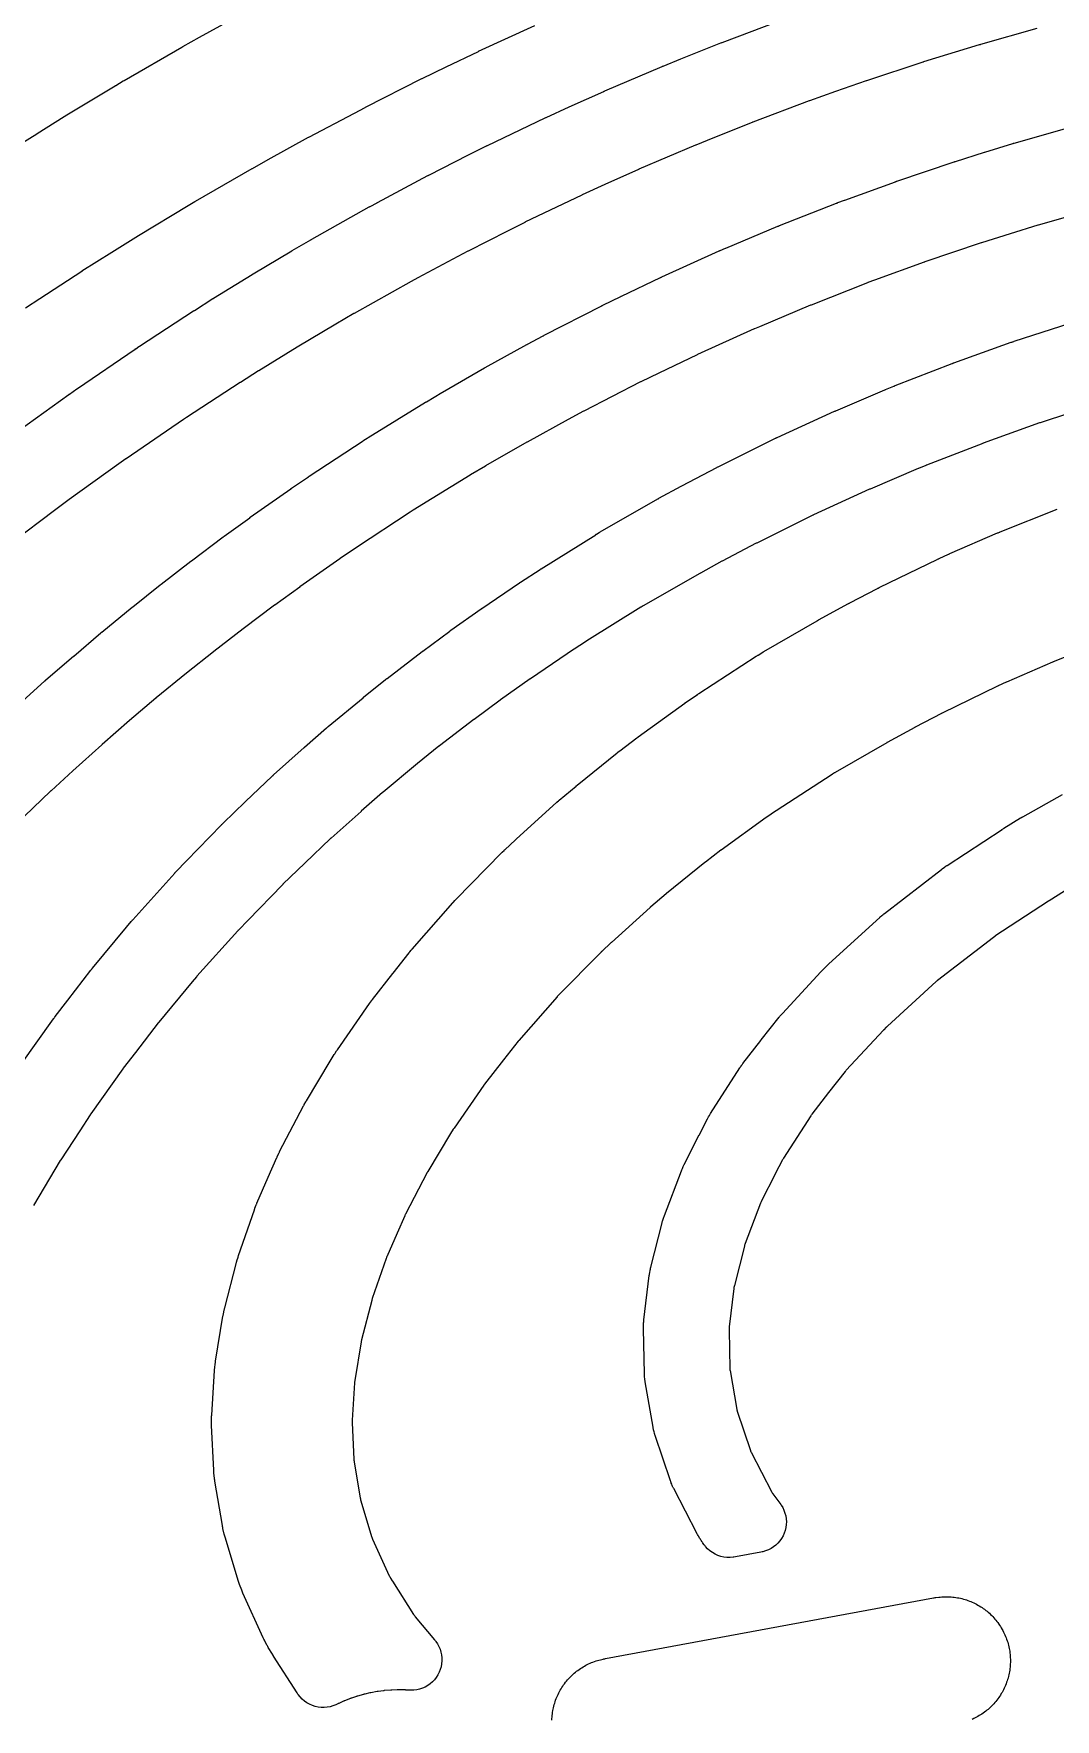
# Model space of a CAD drawing. Header units: metres. Extents: x -22 to 22, y 1.9 to 79.7.
# Drawn here: x -0.7 to 2.65, y 48.38 to 53.91 of the extents above; entities that cross this region are included whole.
import ezdxf

# ---------------------------------------------------------------- set-up
doc = ezdxf.new("R2010")
doc.units = ezdxf.units.M

msp = doc.modelspace()

# ---------------------------------------------------------------- linework, layer by layer
at = {"layer": 'MARKING'}
for points in [[(-0.7849, 53.5161), (-0.6854, 53.5791), (-0.6852, 53.5792), (-0.6841, 53.5799), (-0.6838, 53.5801), (-0.5951, 53.6354), (-0.5946, 53.6357), (-0.5923, 53.6371), (-0.5917, 53.6375), (-0.428, 53.7364), (-0.4278, 53.7365), (-0.4269, 53.737), (-0.4267, 53.7372), (-0.402, 53.7519), (-0.4015, 53.7522), (-0.3995, 53.7534), (-0.3988, 53.7537), (-0.2104, 53.8628), (-0.2098, 53.8631), (-0.2074, 53.8645), (-0.2066, 53.8649), (-0.1528, 53.895), (-0.1524, 53.8952), (-0.0174, 53.9698)], [(-0.7438, 52.6065), (-0.5801, 52.7245), (-0.5797, 52.7248), (-0.5787, 52.7255), (-0.5781, 52.7259), (-0.5537, 52.7431), (-0.5533, 52.7434), (-0.5525, 52.744), (-0.5519, 52.7443), (-0.3633, 52.8736), (-0.3629, 52.8739), (-0.362, 52.8745), (-0.3614, 52.8749), (-0.3506, 52.8821), (-0.3502, 52.8824), (-0.3493, 52.883), (-0.3487, 52.8834), (-0.1715, 52.9988), (-0.171, 52.9991), (-0.17, 52.9998), (-0.1693, 53.0003), (-0.1082, 53.0389), (-0.1078, 53.0391), (-0.107, 53.0396), (-0.1065, 53.0399), (0.0204, 53.1183), (0.021, 53.1186), (0.0222, 53.1193), (0.023, 53.1198), (0.1501, 53.1955), (0.1504, 53.1957), (0.1511, 53.1961), (0.1515, 53.1964), (0.2125, 53.232), (0.213, 53.2323), (0.2143, 53.233), (0.2151, 53.2335), (0.4036, 53.3394), (0.4041, 53.3398), (0.4054, 53.3404), (0.4062, 53.3409), (0.4288, 53.3531), (0.429, 53.3533), (0.4296, 53.3536), (0.43, 53.3538), (0.5954, 53.4418), (0.5961, 53.4422), (0.5976, 53.443), (0.5986, 53.4435), (0.7283, 53.5095), (0.7289, 53.5097), (0.7876, 53.5392), (0.7883, 53.5395), (0.7897, 53.5402), (0.7907, 53.5406), (0.9789, 53.6308), (0.9796, 53.6311), (0.9812, 53.6318), (0.9822, 53.6323), (1.058, 53.6668), (1.0584, 53.667), (1.1711, 53.7178), (1.1716, 53.718), (1.172, 53.7182), (1.1725, 53.7184), (1.1737, 53.7189), (1.1741, 53.7191), (1.1746, 53.7193), (1.1751, 53.7195), (1.3627, 53.7995), (1.3634, 53.7999), (1.365, 53.8005), (1.366, 53.8009), (1.4232, 53.824), (1.4235, 53.8241), (1.5547, 53.8768), (1.5552, 53.877), (1.5557, 53.8771), (1.5562, 53.8773), (1.5575, 53.8778), (1.5579, 53.878), (1.5584, 53.8782), (1.5589, 53.8784), (1.7466, 53.9491)], [(2.5891, 53.9233), (2.4043, 53.8709), (2.4033, 53.8706), (2.4009, 53.8698), (2.218, 53.8141), (2.2175, 53.8139), (2.2169, 53.8138), (2.2164, 53.8136), (2.0317, 53.7528), (2.0312, 53.7526), (2.0307, 53.7525), (2.0302, 53.7523), (1.9302, 53.7171), (1.8454, 53.6871), (1.8449, 53.6869), (1.8444, 53.6867), (1.844, 53.6866), (1.659, 53.6169), (1.6585, 53.6167), (1.658, 53.6165), (1.6575, 53.6163), (1.5284, 53.5646), (1.4729, 53.5421), (1.472, 53.5418), (1.2862, 53.4625), (1.2857, 53.4623), (1.2853, 53.4621), (1.2848, 53.4619), (1.1746, 53.4123), (1.1002, 53.3784), (1.0993, 53.378), (0.9133, 53.2889), (0.9125, 53.2885), (0.8559, 53.2602), (0.7273, 53.1948), (0.7264, 53.1944), (0.5626, 53.1072), (0.5411, 53.0955), (0.5404, 53.0951), (0.3539, 52.9903), (0.3532, 52.9899), (0.294, 52.9553), (0.1677, 52.8801), (0.1671, 52.8797), (0.0415, 52.8022), (0.0411, 52.802), (-0.0184, 52.7644), (-0.019, 52.764), (-0.1948, 52.6495), (-0.1953, 52.6491), (-0.2048, 52.6428), (-0.2053, 52.6425), (-0.3926, 52.5141), (-0.3931, 52.5138), (-0.4161, 52.4976), (-0.4166, 52.4972), (-0.5787, 52.3803), (-0.6269, 52.3448), (-0.6274, 52.3444), (-0.7654, 52.2398)], [(0.945, 53.9326), (0.7605, 53.8481), (0.7596, 53.8476), (0.6539, 53.7967), (0.5755, 53.7588), (0.5747, 53.7584), (0.3898, 53.6648), (0.3891, 53.6644), (0.3536, 53.6458), (0.2047, 53.5669), (0.2039, 53.5665), (0.0717, 53.4935), (0.0197, 53.4644), (0.019, 53.464), (-0.1667, 53.3566), (-0.1673, 53.3563), (-0.19, 53.3427), (-0.3519, 53.2449), (-0.3526, 53.2445), (-0.4392, 53.1905), (-0.5372, 53.1285), (-0.5377, 53.1282), (-0.6755, 53.0384), (-0.7225, 53.0073)], [(-0.7563, 51.6982), (-0.6589, 51.7863), (-0.6584, 51.7867), (-0.658, 51.787), (-0.6576, 51.7874), (-0.6565, 51.7884), (-0.6561, 51.7887), (-0.6557, 51.7891), (-0.6553, 51.7895), (-0.5649, 51.8676), (-0.5644, 51.8681), (-0.4756, 51.9438), (-0.4752, 51.9441), (-0.4748, 51.9444), (-0.4743, 51.9448), (-0.4733, 51.9457), (-0.4729, 51.946), (-0.4725, 51.9463), (-0.4721, 51.9467), (-0.3726, 52.0279), (-0.3723, 52.0282), (-0.3716, 52.0287), (-0.3712, 52.029), (-0.2813, 52.1011), (-0.2806, 52.1016), (-0.2792, 52.1027), (-0.2783, 52.1034), (-0.1803, 52.1789), (-0.18, 52.1791), (-0.1792, 52.1797), (-0.1787, 52.1801), (-0.0744, 52.2586), (-0.0738, 52.259), (-0.0725, 52.26), (-0.0716, 52.2606), (0.012, 52.3211), (0.0124, 52.3215), (0.0134, 52.3221), (0.014, 52.3226), (0.1465, 52.4159), (0.1471, 52.4163), (0.1483, 52.4172), (0.1491, 52.4177), (0.2044, 52.4553), (0.2049, 52.4557), (0.206, 52.4564), (0.2067, 52.4569), (0.3833, 52.5732), (0.3838, 52.5735), (0.385, 52.5742), (0.3857, 52.5747), (0.397, 52.5819), (0.3975, 52.5822), (0.3986, 52.5829), (0.3994, 52.5834), (0.5878, 52.6996), (0.5884, 52.7), (0.5897, 52.7008), (0.5905, 52.7013), (0.6413, 52.7314), (0.6418, 52.7317), (0.6428, 52.7323), (0.6434, 52.7327), (0.7804, 52.8116), (0.7811, 52.812), (0.7826, 52.8128), (0.7835, 52.8133), (0.9197, 52.8884), (0.9201, 52.8886), (0.921, 52.8891), (0.9215, 52.8894), (0.9732, 52.9171), (0.9739, 52.9175), (0.9753, 52.9183), (0.9763, 52.9188), (1.1646, 53.0154), (1.1653, 53.0158), (1.1668, 53.0166), (1.1679, 53.0171), (1.2277, 53.0463), (1.228, 53.0465), (1.2288, 53.0469), (1.2292, 53.0471), (1.3573, 53.1083), (1.3578, 53.1085), (1.3583, 53.1088), (1.3588, 53.109), (1.3601, 53.1096), (1.3605, 53.1098), (1.361, 53.11), (1.3615, 53.1102), (1.5491, 53.195), (1.5498, 53.1953), (1.5514, 53.196), (1.5525, 53.1964), (1.5698, 53.2039), (1.5705, 53.2042), (1.7416, 53.2761), (1.7422, 53.2763), (1.7427, 53.2765), (1.7432, 53.2767), (1.7446, 53.2773), (1.7451, 53.2775), (1.7457, 53.2777), (1.7462, 53.2779), (1.9338, 53.3517), (1.9343, 53.3519), (1.9348, 53.3521), (1.9353, 53.3523), (1.9365, 53.3527), (1.937, 53.3529), (1.9374, 53.3531), (1.9379, 53.3533), (1.9597, 53.3613), (1.9602, 53.3615), (2.1262, 53.4219), (2.1267, 53.4221), (2.1273, 53.4223), (2.1278, 53.4225), (2.1292, 53.423), (2.1298, 53.4232), (2.1303, 53.4234), (2.1309, 53.4236), (2.3184, 53.487), (2.3189, 53.4872), (2.3194, 53.4873), (2.32, 53.4875), (2.3213, 53.488), (2.3219, 53.4881), (2.3224, 53.4883), (2.3229, 53.4885), (2.4183, 53.5184), (2.4186, 53.5185), (2.5109, 53.5471), (2.5114, 53.5473), (2.512, 53.5474), (2.5125, 53.5476), (2.5139, 53.548), (2.5144, 53.5481), (2.5149, 53.5483), (2.5154, 53.5484), (2.7029, 53.6021)], [(2.7783, 53.3324), (2.5939, 53.2797), (2.5934, 53.2795), (2.5928, 53.2793), (2.5923, 53.2792), (2.5025, 53.2513), (2.4082, 53.2218), (2.4077, 53.2216), (2.4071, 53.2214), (2.4066, 53.2213), (2.2221, 53.1589), (2.2215, 53.1587), (2.221, 53.1585), (2.2205, 53.1583), (2.0574, 53.0989), (2.0364, 53.0912), (2.0359, 53.091), (2.0354, 53.0908), (2.035, 53.0906), (1.8502, 53.0179), (1.8497, 53.0177), (1.8491, 53.0175), (1.8486, 53.0173), (1.6809, 52.9469), (1.6647, 52.9399), (1.6638, 52.9395), (1.4781, 52.8557), (1.4777, 52.8555), (1.4772, 52.8552), (1.4767, 52.855), (1.3513, 52.7951), (1.2928, 52.7665), (1.2919, 52.766), (1.106, 52.6706), (1.1051, 52.6702), (1.055, 52.6433), (1.0546, 52.643), (0.9205, 52.5691), (0.9197, 52.5687), (0.7844, 52.4907), (0.7839, 52.4904), (0.735, 52.4614), (0.7343, 52.461), (0.5477, 52.3459), (0.5471, 52.3455), (0.5375, 52.3394), (0.5369, 52.339), (0.3621, 52.2239), (0.3615, 52.2235), (0.308, 52.1872), (0.3073, 52.1867), (0.1764, 52.0945), (0.1759, 52.0941), (0.0942, 52.035), (0.0935, 52.0344), (-0.0094, 51.9571), (-0.0098, 51.9568), (-0.1058, 51.8829), (-0.1066, 51.8823), (-0.1949, 51.8115), (-0.2938, 51.7307), (-0.2942, 51.7304), (-0.2946, 51.7301), (-0.295, 51.7297), (-0.3811, 51.6564), (-0.471, 51.5787), (-0.4714, 51.5783), (-0.4718, 51.5779), (-0.4722, 51.5776), (-0.5674, 51.4915), (-0.6385, 51.4266), (-0.6389, 51.4262), (-0.6394, 51.4258), (-0.6398, 51.4254), (-0.754, 51.3162)], [(-0.7383, 50.5276), (-0.6302, 50.6799), (-0.6296, 50.6807), (-0.6291, 50.6814), (-0.6285, 50.6822), (-0.627, 50.6843), (-0.6264, 50.6851), (-0.6258, 50.6859), (-0.6252, 50.6866), (-0.5838, 50.7404), (-0.5079, 50.839), (-0.5074, 50.8397), (-0.5068, 50.8404), (-0.5062, 50.8412), (-0.5047, 50.8431), (-0.5041, 50.8438), (-0.5035, 50.8445), (-0.5029, 50.8452), (-0.3915, 50.9794), (-0.3914, 50.9795), (-0.376, 50.998), (-0.3754, 50.9987), (-0.3748, 50.9994), (-0.3742, 51.0001), (-0.3726, 51.0019), (-0.372, 51.0026), (-0.3714, 51.0033), (-0.3708, 51.004), (-0.2337, 51.1567), (-0.2332, 51.1573), (-0.2326, 51.158), (-0.232, 51.1586), (-0.2305, 51.1602), (-0.23, 51.1608), (-0.2294, 51.1614), (-0.2288, 51.162), (-0.1959, 51.1963), (-0.1955, 51.1967), (-0.0802, 51.3155), (-0.0797, 51.3161), (-0.0791, 51.3167), (-0.0785, 51.3172), (-0.077, 51.3187), (-0.0765, 51.3193), (-0.0759, 51.3198), (-0.0753, 51.3204), (-0.003, 51.3903), (-0.0027, 51.3905), (-0.0022, 51.391), (-0.0019, 51.3913), (0.0853, 51.4742), (0.0858, 51.4748), (0.0864, 51.4753), (0.087, 51.4758), (0.0884, 51.4771), (0.089, 51.4777), (0.0895, 51.4782), (0.0901, 51.4787), (0.19, 51.568), (0.1903, 51.5683), (0.191, 51.5689), (0.1914, 51.5693), (0.2639, 51.6329), (0.2645, 51.6333), (0.265, 51.6338), (0.2655, 51.6343), (0.2669, 51.6355), (0.2675, 51.6359), (0.268, 51.6364), (0.2686, 51.6368), (0.3831, 51.7316), (0.3835, 51.7319), (0.3844, 51.7327), (0.3849, 51.7331), (0.4571, 51.7914), (0.4577, 51.7918), (0.4582, 51.7922), (0.4587, 51.7926), (0.46, 51.7936), (0.4605, 51.794), (0.4611, 51.7944), (0.4616, 51.7948), (0.5764, 51.8826), (0.5769, 51.883), (0.5779, 51.8838), (0.5786, 51.8843), (0.6668, 51.9497), (0.6673, 51.95), (0.6677, 51.9504), (0.6682, 51.9507), (0.6695, 51.9516), (0.6699, 51.952), (0.6704, 51.9523), (0.6709, 51.9527), (0.7697, 52.0224), (0.7703, 52.0227), (0.7715, 52.0236), (0.7723, 52.0242), (0.8951, 52.1077), (0.8955, 52.108), (0.896, 52.1083), (0.8964, 52.1086), (0.8976, 52.1094), (0.898, 52.1097), (0.8984, 52.11), (0.8989, 52.1103), (0.9632, 52.152), (0.9638, 52.1525), (0.9652, 52.1533), (0.9661, 52.1539), (1.1448, 52.2655), (1.1454, 52.2659), (1.1469, 52.2668), (1.1478, 52.2673), (1.1567, 52.2726), (1.1573, 52.273), (1.1587, 52.2739), (1.1597, 52.2744), (1.348, 52.3825), (1.3485, 52.3828), (1.349, 52.383), (1.3494, 52.3833), (1.3506, 52.3839), (1.3511, 52.3842), (1.3515, 52.3845), (1.352, 52.3847), (1.4246, 52.4244), (1.4252, 52.4247), (1.4265, 52.4254), (1.4273, 52.4258), (1.5416, 52.486), (1.5421, 52.4862), (1.5426, 52.4865), (1.5431, 52.4867), (1.5444, 52.4874), (1.5449, 52.4876), (1.5454, 52.4879), (1.5459, 52.4881), (1.7336, 52.5815), (1.7341, 52.5817), (1.7345, 52.582), (1.735, 52.5822), (1.7358, 52.5826), (1.7366, 52.583), (1.7372, 52.5833), (1.7381, 52.5837), (1.7389, 52.584), (1.7394, 52.5843), (1.9269, 52.6697), (1.9275, 52.6699), (1.928, 52.6702), (1.9286, 52.6704), (1.93, 52.6711), (1.9306, 52.6713), (1.9311, 52.6716), (1.9317, 52.6718), (2.0914, 52.7399), (2.0918, 52.7401), (2.0927, 52.7405), (2.0933, 52.7407), (2.1206, 52.752), (2.1211, 52.7522), (2.1216, 52.7524), (2.1221, 52.7526), (2.1235, 52.7532), (2.124, 52.7534), (2.1245, 52.7536), (2.125, 52.7538), (2.3125, 52.8265), (2.3131, 52.8267), (2.3137, 52.8269), (2.3143, 52.8272), (2.3158, 52.8277), (2.3164, 52.828), (2.317, 52.8282), (2.3176, 52.8284), (2.505, 52.8957), (2.5056, 52.8959), (2.5061, 52.8961), (2.5067, 52.8962), (2.5081, 52.8967), (2.5087, 52.8969), (2.5092, 52.8971), (2.5098, 52.8973), (2.5141, 52.8988), (2.5144, 52.8989), (2.5151, 52.8991), (2.5155, 52.8992), (2.6981, 52.9585)], [(2.7829, 52.6916), (2.603, 52.6332), (2.5997, 52.6321), (2.5991, 52.6319), (2.5986, 52.6318), (2.5981, 52.6316), (2.4139, 52.5655), (2.4133, 52.5652), (2.4127, 52.565), (2.4121, 52.5648), (2.2278, 52.4933), (2.2272, 52.4931), (2.2267, 52.4929), (2.2262, 52.4927), (2.2014, 52.4824), (2.2009, 52.4822), (2.0431, 52.4149), (2.0425, 52.4147), (2.042, 52.4144), (2.0414, 52.4142), (1.8582, 52.3307), (1.8575, 52.3304), (1.8567, 52.33), (1.8559, 52.3296), (1.672, 52.2382), (1.6715, 52.2379), (1.671, 52.2376), (1.6705, 52.2374), (1.5591, 52.1788), (1.5584, 52.1784), (1.4875, 52.1397), (1.4871, 52.1394), (1.4866, 52.1392), (1.4861, 52.1389), (1.3008, 52.0326), (1.3, 52.0321), (1.2933, 52.0281), (1.2926, 52.0276), (1.1161, 51.9175), (1.1153, 51.917), (1.0527, 51.8763), (1.0523, 51.876), (1.0519, 51.8757), (1.0514, 51.8754), (0.9314, 51.7937), (0.9307, 51.7933), (0.8337, 51.7248), (0.8332, 51.7245), (0.8327, 51.7241), (0.8322, 51.7238), (0.7466, 51.6603), (0.7461, 51.6599), (0.6331, 51.5735), (0.6326, 51.5731), (0.632, 51.5727), (0.6315, 51.5723), (0.5618, 51.516), (0.5613, 51.5157), (0.4486, 51.4224), (0.4481, 51.4219), (0.4475, 51.4215), (0.447, 51.421), (0.3768, 51.3595), (0.3765, 51.3592), (0.2784, 51.2714), (0.2778, 51.2709), (0.2773, 51.2704), (0.2767, 51.2699), (0.192, 51.1893), (0.1208, 51.1206), (0.1203, 51.12), (0.1197, 51.1195), (0.1191, 51.1189), (0.0065, 51.0029), (-0.0252, 50.9698), (-0.0258, 50.9692), (-0.0264, 50.9686), (-0.0269, 50.9679), (-0.1607, 50.8189), (-0.1613, 50.8182), (-0.1619, 50.8175), (-0.1625, 50.8168), (-0.176, 50.8007), (-0.2858, 50.6684), (-0.2864, 50.6676), (-0.287, 50.6669), (-0.2876, 50.6662), (-0.3618, 50.5697), (-0.4018, 50.5179), (-0.4023, 50.5171), (-0.4029, 50.5163), (-0.4035, 50.5155), (-0.5083, 50.3679), (-0.5089, 50.3671), (-0.5095, 50.3662), (-0.5101, 50.3653), (-0.5442, 50.3127), (-0.5445, 50.3123), (-0.6065, 50.2176), (-0.607, 50.2168), (-0.6076, 50.2159), (-0.6082, 50.215), (-0.6955, 50.0685)], [(2.8238, 51.921), (2.6425, 51.8485), (2.6419, 51.8482), (2.6412, 51.8479), (2.6406, 51.8477), (2.49, 51.7825), (2.4892, 51.7821), (2.4628, 51.7702), (2.4622, 51.7699), (2.4616, 51.7696), (2.461, 51.7693), (2.279, 51.6808), (2.2785, 51.6805), (2.2779, 51.6802), (2.2773, 51.6799), (2.191, 51.6352), (2.1905, 51.6349), (2.19, 51.6346), (2.1895, 51.6344), (2.0996, 51.5851), (2.099, 51.5848), (2.0985, 51.5845), (2.098, 51.5842), (1.929, 51.4861), (1.9284, 51.4858), (1.9279, 51.4855), (1.9273, 51.4851), (1.9203, 51.4808), (1.9198, 51.4805), (1.9193, 51.4802), (1.9189, 51.4799), (1.7354, 51.3609), (1.7349, 51.3607), (1.7345, 51.3604), (1.734, 51.3601), (1.7054, 51.3406), (1.7048, 51.3402), (1.7042, 51.3398), (1.7035, 51.3393), (1.5559, 51.2323), (1.5551, 51.2317), (1.5041, 51.1932), (1.5034, 51.1927), (1.5027, 51.1921), (1.502, 51.1916), (1.3763, 51.0896), (1.3756, 51.0891), (1.3249, 51.0465), (1.3241, 51.0459), (1.3234, 51.0452), (1.3227, 51.0446), (1.1964, 50.93), (1.1959, 50.9295), (1.1648, 50.9005), (1.164, 50.8998), (1.1633, 50.899), (1.1625, 50.8983), (1.0212, 50.7546), (1.0202, 50.7535), (1.0192, 50.7525), (1.0183, 50.7514), (0.8935, 50.609), (0.8927, 50.608), (0.8919, 50.6071), (0.8911, 50.6061), (0.8434, 50.5457), (0.7809, 50.4653), (0.7801, 50.4642), (0.7793, 50.4631), (0.7785, 50.462), (0.681, 50.3217), (0.6802, 50.3205), (0.6793, 50.3192), (0.6785, 50.3179), (0.6697, 50.3034), (0.5952, 50.1799), (0.5944, 50.1786), (0.5937, 50.1772), (0.5929, 50.1758), (0.5217, 50.0392), (0.5209, 50.0376), (0.5202, 50.036), (0.5194, 50.0344), (0.4947, 49.9774), (0.4611, 49.9001), (0.4604, 49.8983), (0.4597, 49.8966), (0.459, 49.8948), (0.4132, 49.7628), (0.4126, 49.7608), (0.412, 49.7589), (0.4115, 49.7569), (0.3781, 49.6275), (0.3776, 49.6253), (0.3771, 49.6231), (0.3767, 49.6209), (0.356, 49.4948), (0.3557, 49.4923), (0.3554, 49.4898), (0.3552, 49.4874), (0.3474, 49.3645), (0.3473, 49.3618), (0.3473, 49.3591), (0.3474, 49.3563), (0.353, 49.2365), (0.3532, 49.2335), (0.3535, 49.2306), (0.3539, 49.2276), (0.3736, 49.1101), (0.3743, 49.107), (0.375, 49.1039), (0.3758, 49.1008), (0.4111, 48.9841), (0.4122, 48.981), (0.4133, 48.9779), (0.4146, 48.9748), (0.4691, 48.855), (0.4704, 48.8523), (0.4718, 48.8497), (0.4732, 48.8472), (0.4785, 48.8384), (0.4788, 48.8379), (0.4791, 48.8374), (0.4795, 48.8369), (0.5488, 48.7285), (0.5505, 48.7259), (0.5523, 48.7234), (0.5542, 48.721), (0.6169, 48.6454), (0.6199, 48.6416), (0.6212, 48.6399), (0.6267, 48.6318), (0.6313, 48.6233), (0.6351, 48.6144), (0.638, 48.6051), (0.64, 48.5956), (0.6411, 48.586), (0.6412, 48.5762), (0.6404, 48.5666), (0.6386, 48.557), (0.636, 48.5477), (0.6324, 48.5387), (0.628, 48.53), (0.6228, 48.5218), (0.6167, 48.5142), (0.61, 48.5072), (0.6027, 48.5009), (0.5947, 48.4953), (0.5863, 48.4905), (0.5774, 48.4866), (0.5682, 48.4835), (0.5587, 48.4814), (0.5491, 48.4801), (0.5394, 48.4798), (0.5372, 48.4799), (0.5324, 48.4801), (0.5228, 48.4807), (0.5216, 48.4808), (0.5204, 48.4809), (0.5192, 48.4809), (0.4983, 48.4813), (0.4971, 48.4813), (0.4959, 48.4813), (0.4946, 48.4812), (0.4777, 48.4807), (0.4765, 48.4807), (0.4753, 48.4806), (0.474, 48.4805), (0.4533, 48.4789), (0.452, 48.4787), (0.4508, 48.4786), (0.4496, 48.4785), (0.4328, 48.4763), (0.4316, 48.4761), (0.4304, 48.4759), (0.4292, 48.4757), (0.4087, 48.472), (0.4074, 48.4718), (0.4062, 48.4716), (0.405, 48.4713), (0.3886, 48.4675), (0.3874, 48.4672), (0.3862, 48.4669), (0.385, 48.4666), (0.3649, 48.4609), (0.3637, 48.4605), (0.3626, 48.4602), (0.3614, 48.4598), (0.3454, 48.4544), (0.3442, 48.454), (0.3431, 48.4536), (0.3419, 48.4531), (0.3225, 48.4455), (0.3214, 48.445), (0.3202, 48.4446), (0.3191, 48.4441), (0.3037, 48.4371), (0.3026, 48.4366), (0.3015, 48.4361), (0.3004, 48.4355), (0.3003, 48.4355), (0.2959, 48.4334), (0.2937, 48.4324), (0.2846, 48.4288), (0.2751, 48.4261), (0.2654, 48.4244), (0.2556, 48.4236), (0.2458, 48.4238), (0.236, 48.4249), (0.2264, 48.427), (0.2171, 48.4301), (0.2081, 48.434), (0.1995, 48.4388), (0.1915, 48.4444), (0.184, 48.4508), (0.1772, 48.4579), (0.1711, 48.4656), (0.1697, 48.4675), (0.167, 48.4716), (0.0904, 48.5915), (0.09, 48.592), (0.0897, 48.5925), (0.0894, 48.593), (0.0874, 48.5962), (0.0871, 48.5967), (0.0868, 48.5973), (0.0865, 48.5978), (0.0727, 48.6205), (0.0712, 48.623), (0.0698, 48.6256), (0.0684, 48.6282), (0.0599, 48.6443), (0.0585, 48.6469), (0.0572, 48.6496), (0.056, 48.6522), (-0.0105, 48.7984), (-0.0118, 48.8014), (-0.0131, 48.8045), (-0.0143, 48.8076), (-0.0216, 48.8269), (-0.0227, 48.83), (-0.0237, 48.8331), (-0.0248, 48.8363), (-0.0687, 48.9817), (-0.0696, 48.9847), (-0.0704, 48.9878), (-0.0712, 48.9909), (-0.0757, 49.0101), (-0.0764, 49.0132), (-0.077, 49.0164), (-0.0776, 49.0195), (-0.102, 49.1651), (-0.1025, 49.168), (-0.1029, 49.171), (-0.1032, 49.174), (-0.1052, 49.1923), (-0.1055, 49.1953), (-0.1057, 49.1983), (-0.1059, 49.2012), (-0.1127, 49.3474), (-0.1128, 49.3501), (-0.1129, 49.3529), (-0.1129, 49.3556), (-0.1127, 49.3726), (-0.1127, 49.3753), (-0.1126, 49.3781), (-0.1125, 49.3808), (-0.1032, 49.5277), (-0.103, 49.5302), (-0.1028, 49.5327), (-0.1026, 49.5351), (-0.1008, 49.5505), (-0.1005, 49.5529), (-0.1002, 49.5554), (-0.0998, 49.5579), (-0.0756, 49.7056), (-0.0752, 49.7078), (-0.0748, 49.71), (-0.0743, 49.7122), (-0.0715, 49.7259), (-0.071, 49.7281), (-0.0705, 49.7303), (-0.0699, 49.7325), (-0.0316, 49.8809), (-0.0311, 49.8829), (-0.0305, 49.8849), (-0.03, 49.8868), (-0.0263, 49.8989), (-0.0257, 49.9008), (-0.0251, 49.9028), (-0.0244, 49.9047), (0.0273, 50.0538), (0.028, 50.0556), (0.0286, 50.0574), (0.0293, 50.0592), (0.0336, 50.0702), (0.0343, 50.0719), (0.035, 50.0737), (0.0357, 50.0754), (0.0727, 50.1604), (0.1007, 50.225), (0.1014, 50.2266), (0.1022, 50.2282), (0.1029, 50.2298), (0.1076, 50.2397), (0.1084, 50.2413), (0.1092, 50.2429), (0.11, 50.2445), (0.1883, 50.3948), (0.189, 50.3961), (0.1898, 50.3975), (0.1905, 50.3989), (0.1953, 50.4073), (0.196, 50.4087), (0.1968, 50.41), (0.1976, 50.4114), (0.2757, 50.5408), (0.2759, 50.5411), (0.289, 50.5627), (0.2898, 50.5641), (0.2907, 50.5653), (0.2915, 50.5666), (0.2966, 50.5746), (0.2975, 50.5758), (0.2983, 50.5771), (0.2992, 50.5784), (0.4042, 50.7296), (0.405, 50.7307), (0.4058, 50.7318), (0.4066, 50.7328), (0.4115, 50.7396), (0.4123, 50.7407), (0.4131, 50.7417), (0.414, 50.7428), (0.4802, 50.8279), (0.4804, 50.8282), (0.4812, 50.8292), (0.4815, 50.8296), (0.5338, 50.8958), (0.5346, 50.8968), (0.5353, 50.8978), (0.5362, 50.8987), (0.5412, 50.9048), (0.542, 50.9058), (0.5428, 50.9067), (0.5436, 50.9077), (0.6767, 51.0597), (0.6775, 51.0605), (0.6783, 51.0614), (0.6791, 51.0622), (0.6836, 51.0672), (0.6846, 51.0683), (0.6856, 51.0693), (0.6866, 51.0703), (0.6866, 51.0704), (0.6871, 51.0709), (0.838, 51.2243), (0.8387, 51.2251), (0.8395, 51.2258), (0.8402, 51.2265), (0.8449, 51.2311), (0.8457, 51.2318), (0.8465, 51.2326), (0.8472, 51.2333), (0.8827, 51.2664), (0.8831, 51.2668), (0.885, 51.2686), (0.8856, 51.2691), (1.0168, 51.3882), (1.0175, 51.3889), (1.0183, 51.3895), (1.019, 51.3901), (1.0235, 51.3941), (1.0242, 51.3947), (1.025, 51.3953), (1.0257, 51.396), (1.0808, 51.4422), (1.0814, 51.4427), (1.0837, 51.4447), (1.0845, 51.4452), (1.2154, 51.5514), (1.2161, 51.552), (1.2167, 51.5525), (1.2174, 51.553), (1.2217, 51.5564), (1.2224, 51.5569), (1.223, 51.5574), (1.2237, 51.5579), (1.2791, 51.5997), (1.2798, 51.6003), (1.2826, 51.6023), (1.2835, 51.603), (1.4364, 51.7139), (1.4371, 51.7143), (1.4377, 51.7147), (1.4383, 51.7152), (1.4422, 51.7179), (1.4429, 51.7184), (1.4435, 51.7188), (1.4441, 51.7192), (1.4777, 51.742), (1.4781, 51.7423), (1.4786, 51.7426), (1.479, 51.7429), (1.4818, 51.7447), (1.4822, 51.745), (1.4827, 51.7453), (1.4831, 51.7456), (1.6708, 51.8673), (1.6713, 51.8676), (1.6718, 51.8679), (1.6723, 51.8682), (1.6752, 51.8701), (1.6757, 51.8704), (1.6762, 51.8707), (1.6767, 51.871), (1.6885, 51.8783), (1.6891, 51.8786), (1.6896, 51.879), (1.6902, 51.8793), (1.6937, 51.8814), (1.6943, 51.8818), (1.6949, 51.8821), (1.6955, 51.8824), (1.8695, 51.9835), (1.8701, 51.9838), (1.8706, 51.9841), (1.8711, 51.9844), (1.8745, 51.9863), (1.875, 51.9866), (1.8756, 51.9869), (1.8761, 51.9872), (1.9708, 52.0391), (1.9713, 52.0393), (1.9718, 52.0396), (1.9723, 52.0399), (1.9754, 52.0415), (1.9759, 52.0418), (1.9764, 52.042), (1.9769, 52.0423), (2.0681, 52.0896), (2.0687, 52.0899), (2.0693, 52.0902), (2.0699, 52.0905), (2.0734, 52.0923), (2.074, 52.0926), (2.0746, 52.0929), (2.0752, 52.0931), (2.2625, 52.1843), (2.2631, 52.1846), (2.2637, 52.1849), (2.2643, 52.1851), (2.268, 52.1869), (2.2685, 52.1871), (2.2691, 52.1874), (2.2697, 52.1877), (2.3001, 52.2015), (2.3008, 52.2018), (2.3038, 52.2031), (2.3047, 52.2036), (2.4608, 52.2711), (2.4615, 52.2714), (2.4621, 52.2716), (2.4628, 52.2719), (2.4668, 52.2736), (2.4674, 52.2739), (2.4681, 52.2741), (2.4687, 52.2744), (2.6559, 52.3492)], [(2.6802, 51.0973), (2.6292, 51.066), (2.6285, 51.0656), (2.6278, 51.0652), (2.6272, 51.0648), (2.4523, 50.9499), (2.4513, 50.9493), (2.4503, 50.9486), (2.4494, 50.9479), (2.4488, 50.9475), (2.4482, 50.9471), (2.4477, 50.9466), (2.4471, 50.9462), (2.2643, 50.8052), (2.2627, 50.8039), (2.2611, 50.8026), (2.2596, 50.8013), (2.1, 50.6559), (2.0988, 50.6548), (2.0977, 50.6537), (2.0965, 50.6525), (2.0882, 50.6439), (2.0878, 50.6435), (2.0874, 50.6431), (2.087, 50.6427), (1.9654, 50.5108), (1.9642, 50.5095), (1.963, 50.5081), (1.9618, 50.5067), (1.9075, 50.4384), (1.9069, 50.4377), (1.8527, 50.3671), (1.8515, 50.3654), (1.8503, 50.3637), (1.8492, 50.362), (1.7598, 50.2233), (1.7586, 50.2213), (1.7574, 50.2192), (1.7562, 50.2172), (1.7324, 50.1712), (1.7322, 50.1707), (1.6879, 50.0828), (1.6868, 50.0805), (1.6857, 50.0781), (1.6848, 50.0757), (1.6343, 49.943), (1.6334, 49.9402), (1.6325, 49.9375), (1.6317, 49.9347), (1.5989, 49.8054), (1.5982, 49.8023), (1.5976, 49.7991), (1.5972, 49.796), (1.582, 49.67), (1.5817, 49.6665), (1.5815, 49.663), (1.5815, 49.6595), (1.5841, 49.5333), (1.5842, 49.532), (1.5845, 49.5289), (1.5847, 49.5277), (1.6068, 49.3996), (1.607, 49.3983), (1.6078, 49.3952), (1.6082, 49.394), (1.6517, 49.2651), (1.6521, 49.2639), (1.6533, 49.261), (1.6539, 49.2599), (1.7218, 49.1287), (1.7224, 49.1275), (1.7242, 49.1246), (1.725, 49.1235), (1.7481, 49.0925), (1.7509, 49.0885), (1.7521, 49.0867), (1.7571, 49.0784), (1.7613, 49.0697), (1.7646, 49.0606), (1.7671, 49.0513), (1.7686, 49.0418), (1.7691, 49.0321), (1.7688, 49.0225), (1.7675, 49.0129), (1.7653, 49.0035), (1.7622, 48.9944), (1.7583, 48.9855), (1.7535, 48.9772), (1.7479, 48.9693), (1.7416, 48.962), (1.7346, 48.9553), (1.7271, 48.9493), (1.7189, 48.9441), (1.7103, 48.9397), (1.7013, 48.9362), (1.6921, 48.9335), (1.6899, 48.933), (1.6852, 48.932), (1.6024, 48.9167), (1.5974, 48.9159), (1.5949, 48.9156), (1.5848, 48.9148), (1.5747, 48.915), (1.5647, 48.9162), (1.5548, 48.9184), (1.5452, 48.9216), (1.536, 48.9258), (1.5272, 48.9309), (1.519, 48.9368), (1.5115, 48.9435), (1.5047, 48.951), (1.5031, 48.9529), (1.5, 48.9569), (1.496, 48.9622), (1.4955, 48.9629), (1.495, 48.9636), (1.4945, 48.9642), (1.4933, 48.966), (1.4928, 48.9667), (1.4923, 48.9674), (1.4918, 48.968), (1.4911, 48.969), (1.4893, 48.9717), (1.4876, 48.9744), (1.4859, 48.9772), (1.4815, 48.9843), (1.4799, 48.9871), (1.4783, 48.99), (1.4768, 48.9928), (1.4003, 49.1407), (1.3994, 49.1424), (1.3986, 49.1441), (1.3978, 49.1458), (1.3969, 49.1477), (1.3953, 49.1512), (1.3938, 49.1547), (1.3924, 49.1582), (1.3917, 49.1602), (1.391, 49.1619), (1.3904, 49.1637), (1.3898, 49.1655), (1.3394, 49.3148), (1.3388, 49.3166), (1.3382, 49.3185), (1.3377, 49.3203), (1.3371, 49.3223), (1.3361, 49.3261), (1.3351, 49.3298), (1.3342, 49.3335), (1.3338, 49.3356), (1.3334, 49.3375), (1.3331, 49.3394), (1.3327, 49.3413), (1.307, 49.4904), (1.3067, 49.4922), (1.3064, 49.4941), (1.3061, 49.4959), (1.3058, 49.498), (1.3054, 49.5017), (1.3051, 49.5054), (1.3048, 49.5092), (1.3046, 49.5112), (1.3046, 49.5131), (1.3045, 49.515), (1.3044, 49.5169), (1.3013, 49.6635), (1.3013, 49.667), (1.3014, 49.6705), (1.3015, 49.674), (1.3019, 49.6832), (1.3022, 49.6867), (1.3025, 49.6902), (1.3028, 49.6937), (1.3202, 49.8384), (1.3207, 49.8415), (1.3212, 49.8447), (1.3217, 49.8479), (1.3232, 49.8561), (1.3239, 49.8592), (1.3246, 49.8624), (1.3253, 49.8655), (1.3623, 50.0113), (1.363, 50.0141), (1.3638, 50.0169), (1.3646, 50.0196), (1.3669, 50.0268), (1.3678, 50.0295), (1.3687, 50.0322), (1.3697, 50.0349), (1.4256, 50.182), (1.4266, 50.1844), (1.4275, 50.1868), (1.4286, 50.1891), (1.4313, 50.1953), (1.4323, 50.1977), (1.4334, 50.2), (1.4346, 50.2023), (1.4823, 50.297), (1.4825, 50.2974), (1.4829, 50.2983), (1.4832, 50.2989), (1.5106, 50.3518), (1.5118, 50.3539), (1.5129, 50.356), (1.5141, 50.358), (1.5171, 50.3633), (1.5183, 50.3654), (1.5196, 50.3674), (1.5208, 50.3694), (1.6169, 50.5185), (1.6181, 50.5202), (1.6192, 50.5219), (1.6204, 50.5236), (1.6234, 50.528), (1.6246, 50.5296), (1.6259, 50.5313), (1.6271, 50.5329), (1.6851, 50.6085), (1.6855, 50.6091), (1.6865, 50.6104), (1.6872, 50.6112), (1.7459, 50.685), (1.7471, 50.6865), (1.7482, 50.6879), (1.7494, 50.6893), (1.7525, 50.6929), (1.7537, 50.6942), (1.7549, 50.6956), (1.7561, 50.697), (1.8823, 50.8337), (1.8827, 50.8341), (1.8831, 50.8345), (1.8835, 50.8349), (1.8844, 50.8359), (1.8848, 50.8363), (1.8852, 50.8367), (1.8856, 50.8371), (1.8982, 50.8502), (1.8993, 50.8513), (1.9004, 50.8525), (1.9016, 50.8536), (1.9046, 50.8565), (1.9058, 50.8577), (1.9069, 50.8588), (1.9081, 50.8599), (2.0747, 51.0115), (2.0757, 51.0125), (2.0767, 51.0134), (2.0778, 51.0143), (2.0805, 51.0166), (2.0816, 51.0175), (2.0826, 51.0184), (2.0837, 51.0193), (2.0857, 51.021), (2.0862, 51.0214), (2.0868, 51.0218), (2.0873, 51.0222), (2.0886, 51.0233), (2.0891, 51.0237), (2.0896, 51.0241), (2.0902, 51.0245), (2.2776, 51.1691), (2.2782, 51.1696), (2.2788, 51.17), (2.2794, 51.1704), (2.2809, 51.1716), (2.2814, 51.172), (2.282, 51.1724), (2.2826, 51.1728), (2.2875, 51.1764), (2.2884, 51.1771), (2.2894, 51.1777), (2.2904, 51.1784), (2.2929, 51.1802), (2.2939, 51.1808), (2.2948, 51.1815), (2.2958, 51.1821), (2.4753, 51.3), (2.476, 51.3004), (2.4766, 51.3009), (2.4773, 51.3013), (2.479, 51.3024), (2.4797, 51.3028), (2.4803, 51.3032), (2.481, 51.3036), (2.5362, 51.3375), (2.5371, 51.338), (2.5379, 51.3385), (2.5387, 51.339), (2.5409, 51.3403), (2.5418, 51.3408), (2.5426, 51.3412), (2.5435, 51.3417), (2.6728, 51.4141)], [(1.0017, 48.3819), (1.0018, 48.3868), (1.0022, 48.3926), (1.0026, 48.3975), (1.0032, 48.4024), (1.0039, 48.4073), (1.0048, 48.4131), (1.0057, 48.4179), (1.0067, 48.4227), (1.0079, 48.4275), (1.0094, 48.4331), (1.0107, 48.4379), (1.0122, 48.4425), (1.0138, 48.4472), (1.0159, 48.4527), (1.0177, 48.4572), (1.0196, 48.4617), (1.0217, 48.4662), (1.0243, 48.4715), (1.0265, 48.4758), (1.0289, 48.4801), (1.0314, 48.4843), (1.0345, 48.4893), (1.0372, 48.4935), (1.0399, 48.4975), (1.0428, 48.5015), (1.0464, 48.5061), (1.0494, 48.51), (1.0526, 48.5137), (1.0559, 48.5174), (1.0599, 48.5217), (1.0633, 48.5252), (1.0668, 48.5286), (1.0704, 48.532), (1.0748, 48.5358), (1.0786, 48.539), (1.0824, 48.5421), (1.0863, 48.545), (1.0911, 48.5485), (1.0951, 48.5512), (1.0992, 48.5539), (1.1034, 48.5565), (1.1085, 48.5594), (1.1128, 48.5618), (1.1172, 48.564), (1.1216, 48.5662), (1.1269, 48.5686), (1.1314, 48.5706), (1.136, 48.5724), (1.1406, 48.5741), (1.1462, 48.576), (1.1508, 48.5775), (1.1555, 48.5788), (1.1603, 48.5801), (1.1696, 48.5823), (1.172, 48.5828), (1.1744, 48.5833), (1.1768, 48.5838), (2.2512, 48.7825), (2.2536, 48.7829), (2.256, 48.7833), (2.2584, 48.7836), (2.2679, 48.7849), (2.2728, 48.7854), (2.2777, 48.7859), (2.2826, 48.7862), (2.2884, 48.7864), (2.2934, 48.7864), (2.2983, 48.7864), (2.3032, 48.7862), (2.309, 48.7858), (2.3139, 48.7854), (2.3188, 48.7848), (2.3237, 48.7842), (2.3294, 48.7832), (2.3343, 48.7823), (2.3391, 48.7813), (2.3438, 48.7802), (2.3495, 48.7787), (2.3542, 48.7773), (2.3589, 48.7758), (2.3635, 48.7742), (2.369, 48.7721), (2.3736, 48.7703), (2.3781, 48.7684), (2.3826, 48.7663), (2.3878, 48.7637), (2.3922, 48.7615), (2.3965, 48.7591), (2.4007, 48.7566), (2.4057, 48.7535), (2.4098, 48.7509), (2.4139, 48.7481), (2.4179, 48.7452), (2.4225, 48.7416), (2.4263, 48.7386), (2.4301, 48.7354), (2.4338, 48.7321), (2.4381, 48.7281), (2.4416, 48.7247), (2.445, 48.7212), (2.4483, 48.7176), (2.4522, 48.7132), (2.4554, 48.7094), (2.4584, 48.7056), (2.4614, 48.7017), (2.4648, 48.6969), (2.4676, 48.6929), (2.4703, 48.6888), (2.4728, 48.6846), (2.4758, 48.6795), (2.4782, 48.6752), (2.4804, 48.6708), (2.4826, 48.6664), (2.485, 48.6611), (2.4869, 48.6566), (2.4887, 48.652), (2.4904, 48.6474), (2.4924, 48.6419), (2.4938, 48.6372), (2.4952, 48.6325), (2.4964, 48.6277), (2.4978, 48.622), (2.4988, 48.6172), (2.4997, 48.6124), (2.5005, 48.6075), (2.5012, 48.6017), (2.5018, 48.5968), (2.5022, 48.592), (2.5025, 48.5871), (2.5027, 48.5812), (2.5028, 48.5763), (2.5027, 48.5714), (2.5025, 48.5665), (2.5021, 48.5606), (2.5017, 48.5557), (2.5012, 48.5508), (2.5005, 48.546), (2.4996, 48.5402), (2.4987, 48.5354), (2.4976, 48.5306), (2.4965, 48.5258), (2.495, 48.5201), (2.4936, 48.5154), (2.4921, 48.5107), (2.4905, 48.5061), (2.4885, 48.5006), (2.4866, 48.496), (2.4847, 48.4915), (2.4827, 48.4871), (2.4801, 48.4818), (2.4778, 48.4774), (2.4754, 48.4731), (2.473, 48.4689), (2.4699, 48.4639), (2.4672, 48.4598), (2.4644, 48.4558), (2.4615, 48.4518), (2.458, 48.4471), (2.4549, 48.4433), (2.4517, 48.4395), (2.4485, 48.4359), (2.4445, 48.4316), (2.441, 48.4281), (2.4375, 48.4246), (2.4339, 48.4213), (2.4295, 48.4174), (2.4258, 48.4143), (2.4219, 48.4112), (2.418, 48.4082), (2.4133, 48.4048), (2.4092, 48.402), (2.4051, 48.3994), (2.4009, 48.3968), (2.3958, 48.3938), (2.3915, 48.3915), (2.3872, 48.3892), (2.3828, 48.3871), (2.3774, 48.3846)]]:
    msp.add_lwpolyline(points, dxfattribs=at)

doc.saveas('drawing.dxf')
